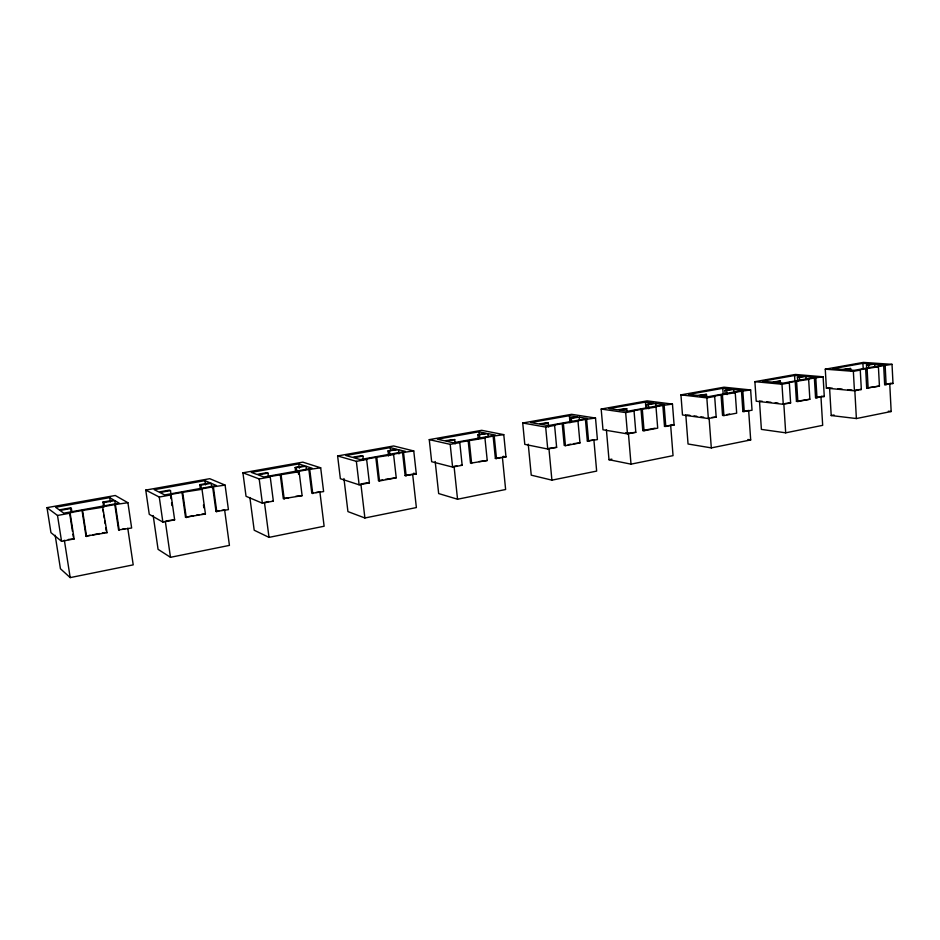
<?xml version="1.0" encoding="UTF-8"?>
<svg xmlns="http://www.w3.org/2000/svg" width="940" height="940" viewBox="0 0 940 940"><rect width="100%" height="100%" fill="white"/><g stroke="black" fill="none" stroke-linecap="round" stroke-linejoin="round"><path stroke-width="1.41" d="M55.166 535.248L60.43 568.735L70.195 577.606L133.21 564.858L127.769 528.198M153.185 515.543L158.073 549.336L170.481 557.314L229.43 545.388L224.613 509.832L221.746 510.373M249.876 497.519L254.2 530.231L269.016 537.375L324.124 526.236L319.87 491.773M343.946 478.519L347.929 511.595L364.896 517.987L416.373 507.565L412.648 474.171L405.128 475.605L402.543 452.528L392.579 454.337L393.602 454.596L396.234 477.79L379.513 480.963L378.514 480.646L375.812 457.369L365.66 459.202L366.647 459.484L369.385 482.878L359.139 484.829L340.362 478.719L337.613 455.947L393.66 445.971L413.753 450.953L416.314 473.971L405.128 475.605M435.185 461.505L438.663 493.559L457.545 499.234L505.626 489.505L502.395 457.157M528.245 444.15L531.241 475.158L551.909 480.152L596.653 471.093L593.88 439.803L587.347 441.048L585.42 419.44L576.761 421.014L577.994 421.202L579.957 442.916L565.434 445.666L564.212 445.431L562.202 423.646L553.39 425.233L554.6 425.444L556.633 447.334L547.738 449.026L524.79 444.362L522.722 423.012L571.591 414.317L595.514 418.041L597.405 439.603L587.347 441.048M606.382 429.58L608.991 459.707L631.01 464.149L673.04 455.642L670.655 425.244L664.51 426.407L662.841 405.434L654.71 406.903L656.014 407.079L657.706 428.147L644.064 430.743L642.784 430.532L641.045 409.382L632.761 410.874L634.042 411.062L635.816 432.306L627.462 433.892L602.986 429.791L601.177 409.053L647.143 400.875L672.464 404.094L674.109 425.045L664.51 426.407M685.8 414.775L688.045 443.997L711.31 447.898L750.684 439.932L748.651 410.451L742.894 411.544L741.484 391.204L733.87 392.591L735.233 392.732L736.678 413.165L723.906 415.586L722.543 415.41L721.062 394.906L713.319 396.304L714.67 396.457L716.174 417.055L708.361 418.535L682.487 414.975L680.936 394.87L724.047 387.198L750.649 389.947L752.035 410.251L742.894 411.544M762.34 401.321L759.485 401.004L761.388 429.392L785.687 432.823L822.676 425.338L820.961 396.715L815.556 397.738L814.369 377.986L807.213 379.29L808.647 379.407L809.857 399.241L797.86 401.521L796.45 401.356L795.193 381.464L787.92 382.78L789.33 382.909L790.611 402.896L783.267 404.282L756.218 401.204L754.891 381.675L795.44 374.461L823.111 376.787L824.286 396.504L815.556 397.738M832.394 388.22L829.585 387.95L831.207 415.539L856.387 418.547L891.167 411.509L889.745 383.696M608.991 459.707L611.846 459.143M831.207 415.539L834.074 414.975M785.159 403.507L790.611 402.896M796.45 401.356L809.857 399.241M68.303 539.478L74.142 538.926L61.558 541.311L50.948 532.639L47 507.647L115.279 495.498L127.91 502.712L131.647 528.01L118.581 529.937L114.798 504.592L102.601 506.789L107.066 532.674L85.987 536.117L82.05 510.514L69.584 512.77L72.462 531.335M85.987 536.117L90.076 535.342M92.802 534.825L99.617 533.532M102.354 533.015L105.08 532.498M122.529 529.197L125.149 528.691M166.721 520.807L174.64 519.844L171.092 494.898L170.363 494.534L182.019 492.431L202.006 489.294L205.425 514.004L185.509 517.247L182.019 492.431M185.509 517.247L193.711 515.696M196.448 515.179L199.186 514.65M201.912 514.133L205.425 514.004M202.006 489.294L201.242 488.953L212.651 486.885L216.012 511.466L218.879 510.925M265.785 502.031L268.464 501.514M284.703 498.435L288.827 497.66M295.701 496.355L302.116 495.65L299.108 471.716L298.203 471.41L298.556 474.218M315.852 492.537L318.531 492.02M367.14 482.808L360.878 483.994L364.896 517.987M378.514 480.646L382.686 479.858M385.471 479.329L396.234 477.79M456.863 465.794L454.055 466.322L457.545 499.234M479.012 461.587L487.237 460.506L484.946 438.052L483.818 437.829L493.124 436.137L503.77 434.644L505.99 456.946L495.38 458.485L493.124 436.137M495.38 458.485L500.997 457.428M568.171 444.679L570.815 444.185M573.447 443.68L579.957 442.916M625.652 432.799L628.414 433.258L635.816 432.306M642.784 430.532L655.039 428.205M711.956 417.419L716.174 417.055M726.796 414.599L729.64 414.058M858.608 389.606L854.812 390.323L856.387 418.547M892.025 364.344L863.437 362.394L825.273 369.185L826.389 388.161L854.437 390.805L861.334 389.501L860.264 370.09L858.808 369.984L865.646 368.75L866.692 388.067L879.429 386.07L878.418 366.8L876.938 366.706L892.025 364.344L893 383.485L884.658 384.66L883.67 365.484M884.658 384.66L888.476 383.943M216.012 511.466L228.42 509.645L225.095 485.111L209.738 478.695L145.747 490.081L149.26 514.321L162.867 522.088L174.64 519.844M298.203 471.41L308.861 469.483L311.822 493.288L323.607 491.573L320.681 467.803L302.821 462.139L242.92 472.797L246.033 496.297L262.366 503.194L273.352 501.114L270.226 476.944L269.369 476.627L299.108 471.716M280.249 474.653L283.328 498.694L302.116 495.65M503.77 434.644L481.691 430.309L429.263 439.638L431.66 461.704L452.598 467.086L462.163 465.265L459.789 442.611L458.685 442.376L484.946 438.052M468.167 440.66L470.517 463.197L487.237 460.506M866.692 388.067L879.429 386.07M826.389 388.161L829.104 387.656M47 507.647L57.505 515.461L70.148 513.17L74.142 538.926M82.05 510.514L103.224 507.177M127.91 502.712L114.798 504.592M145.747 490.081L159.271 497.037L171.092 494.898M212.651 486.885L225.095 485.111M242.92 472.797L259.193 478.942L270.226 476.944M308.861 469.483L320.681 467.803M337.613 455.947L356.354 461.34L366.647 459.484M375.812 457.369L393.602 454.596M402.543 452.528L413.753 450.953M429.263 439.638L450.178 444.35L459.789 442.611M522.722 423.012L545.67 427.065L554.6 425.444M562.202 423.646L577.994 421.202M585.42 419.44L595.514 418.041M601.177 409.053L625.664 412.578L634.042 411.062M641.045 409.382L656.014 407.079M662.841 405.434L672.464 404.094M680.936 394.87L706.833 397.879L714.67 396.457M721.062 394.906L735.233 392.732M741.484 391.204L750.649 389.947M754.891 381.675L781.974 384.237L789.33 382.909M795.193 381.464L808.647 379.407M814.369 377.986L823.111 376.787M825.273 369.185L853.356 371.347L860.264 370.09M865.646 368.75L878.418 366.8M103.565 506.178L102.954 502.054L113.928 500.08L109.721 497.624L55.613 507.271L59.255 509.891L70.547 507.87L71.358 508.423L72.004 512.594M200.361 488.683L199.809 484.676L210.09 482.843L204.944 480.646L154.254 489.681L158.907 492.02L169.482 490.116L170.493 490.61L170.88 493.312M295.618 471.469L295.137 467.579L304.76 465.852L298.755 463.925L251.309 472.373L256.89 474.441L266.772 472.667L267.982 473.102L268.488 477.027M388.608 455.935L388.032 450.918L397.032 449.308L390.253 447.605L345.885 455.512L352.288 457.334L361.524 455.677L362.911 456.053L363.357 459.86M478.378 439.051L477.943 434.797L486.356 433.281L478.895 431.801L437.394 439.203L444.538 440.789L454.702 439.568L455.16 443.868M570.016 422.46L569.64 418.347L577.477 416.937L569.393 415.668L530.724 422.565L538.549 423.928L548.255 422.777L548.643 426.924M646.943 408.536L646.626 404.541L653.993 403.213L645.416 402.109L609.05 408.595L617.392 409.781L626.721 408.677L626.957 411.368M725.151 394.377L724.869 390.5L731.778 389.266L722.766 388.326L688.656 394.401L697.492 395.411L706.445 394.365L706.633 396.974M797.684 381.217L797.449 377.457L803.947 376.294L794.559 375.495L762.493 381.205L771.716 382.075L780.329 381.064L780.494 383.59M866.739 369.49L866.504 365.096L872.614 364.003L862.908 363.334L832.734 368.715L842.299 369.444L850.582 368.48L850.724 370.936M71.358 508.423L60.031 510.455L63.779 513.158L119.145 503.147L114.821 500.609L103.823 502.583L102.954 502.054M170.493 490.61L159.894 492.513L164.688 494.922L216.47 485.557L211.183 483.301L200.89 485.157L199.809 484.676M267.982 473.102L258.077 474.888L263.811 477.003L312.197 468.261L306.029 466.275L295.137 467.579M362.911 456.053L353.652 457.721L360.231 459.578L405.422 451.412L398.466 449.673L388.032 450.918M454.702 439.568L446.065 441.119L453.386 442.752L495.58 435.126L487.942 433.599L477.943 434.797M548.255 422.777L540.218 424.21L548.231 425.609L587.488 418.523L579.205 417.207L569.64 418.347M626.721 408.677L619.178 410.04L627.72 411.25L664.592 404.588L655.814 403.448L646.626 404.541M706.445 394.365L699.372 395.634L708.396 396.668L742.917 390.429L733.705 389.465L724.869 390.5M780.329 381.064L773.679 382.251L783.114 383.132L815.532 377.281L805.944 376.458L797.449 377.457M850.582 368.48L844.332 369.596L854.107 370.337L884.587 364.826L874.682 364.144L866.504 365.096M890.145 383.25L893 383.485M859.877 389.36L861.334 389.501M837.998 388.749L842.205 389.137M847.809 389.665L852.016 390.065M821.372 396.198L824.286 396.504M888.323 411.203L891.167 411.509M766.641 401.815L770.929 402.297M775.23 402.778L778.085 403.107M687.175 414.951L689.913 415.327M694.025 415.891L696.763 416.267M700.876 416.831L703.614 417.207M671.301 424.622L674.109 425.045M747.876 439.497L750.684 439.932M556.633 447.334L548.913 448.333L551.909 480.152M503.229 456.323L505.99 456.946M461.07 464.995L462.163 465.265M413.635 473.22L416.314 473.971M368.398 482.572L369.385 482.878M272.483 500.75L273.352 501.114M106.443 532.24L107.066 532.674M57.505 515.461L61.558 541.311M70.547 507.87L71.193 512.03M72.909 534.19L73.355 537.046M64.355 540.23L70.195 577.606M82.638 510.913L86.574 536.564M109.721 497.624L110.368 501.972M103.823 502.583L104.446 506.731M103.024 509.621L103.459 512.453M103.882 515.273L104.305 518.105M104.74 520.936L105.163 523.756M105.797 527.998L106.232 530.83M114.821 500.609L119.227 530.36M165.287 521.089L170.481 557.314M159.271 497.037L162.867 522.088M170.563 495.921L170.951 498.682M171.55 502.841L171.938 505.603M182.76 492.783L186.261 517.646M200.89 485.157L201.442 489.164M203.451 504.909L203.851 507.812M213.439 487.226L216.799 511.842M211.183 483.301L211.77 487.566M204.944 480.646L205.519 484.864M264.434 502.277L269.016 537.375M259.193 478.942L262.366 503.194M281.13 474.97L284.209 499.046M296.394 468.003L296.887 471.892M309.777 469.777L312.75 493.629M306.029 466.275L306.393 469.107M298.755 463.925L299.296 468.249M356.354 461.34L359.139 484.829M376.822 457.639L379.513 480.963M389.465 451.294L389.889 455.054M398.466 449.673L398.948 453.926M390.253 447.605L390.57 450.413M403.577 452.798L406.174 475.899M450.178 444.35L452.598 467.086M469.283 440.895L471.622 463.479M479.518 435.114L479.811 437.958M478.895 431.801L479.2 434.703M494.264 436.372L496.52 458.755M487.942 433.599L488.224 436.442M545.67 427.065L547.738 449.026M571.356 418.617L571.602 421.367M569.393 415.668L570.028 422.695M563.424 423.846L565.434 445.666M586.654 419.639L588.581 441.271M579.205 417.207L579.451 420.051M628.414 433.258L631.01 464.149M625.664 412.578L627.462 433.892M642.326 409.558L644.064 430.743M648.436 404.776L648.764 408.782M645.416 402.109L645.898 407.96M664.157 405.61L665.814 426.607M655.814 403.448L656.05 406.303M709.089 417.959L711.31 447.898M706.833 397.879L708.361 418.535M722.425 395.059L723.906 415.586M733.705 389.465L733.905 392.332M726.784 390.711L727.067 394.589M722.766 388.326L723.166 394.001M742.859 391.357L744.269 411.72M783.819 403.754L785.687 432.823M781.974 384.237L783.267 404.282M799.447 377.633L799.599 380.136M796.615 381.593L797.86 401.521M794.559 375.495L794.899 381.005M815.803 378.115L816.989 397.89M805.944 376.458L806.12 379.349M853.356 371.347L854.437 390.805M868.572 365.249L868.725 368.174M867.115 368.856L868.149 388.208M862.908 363.334L863.226 369.115M874.682 364.144L874.834 367.058M885.151 365.589L886.138 384.789"/></g></svg>
